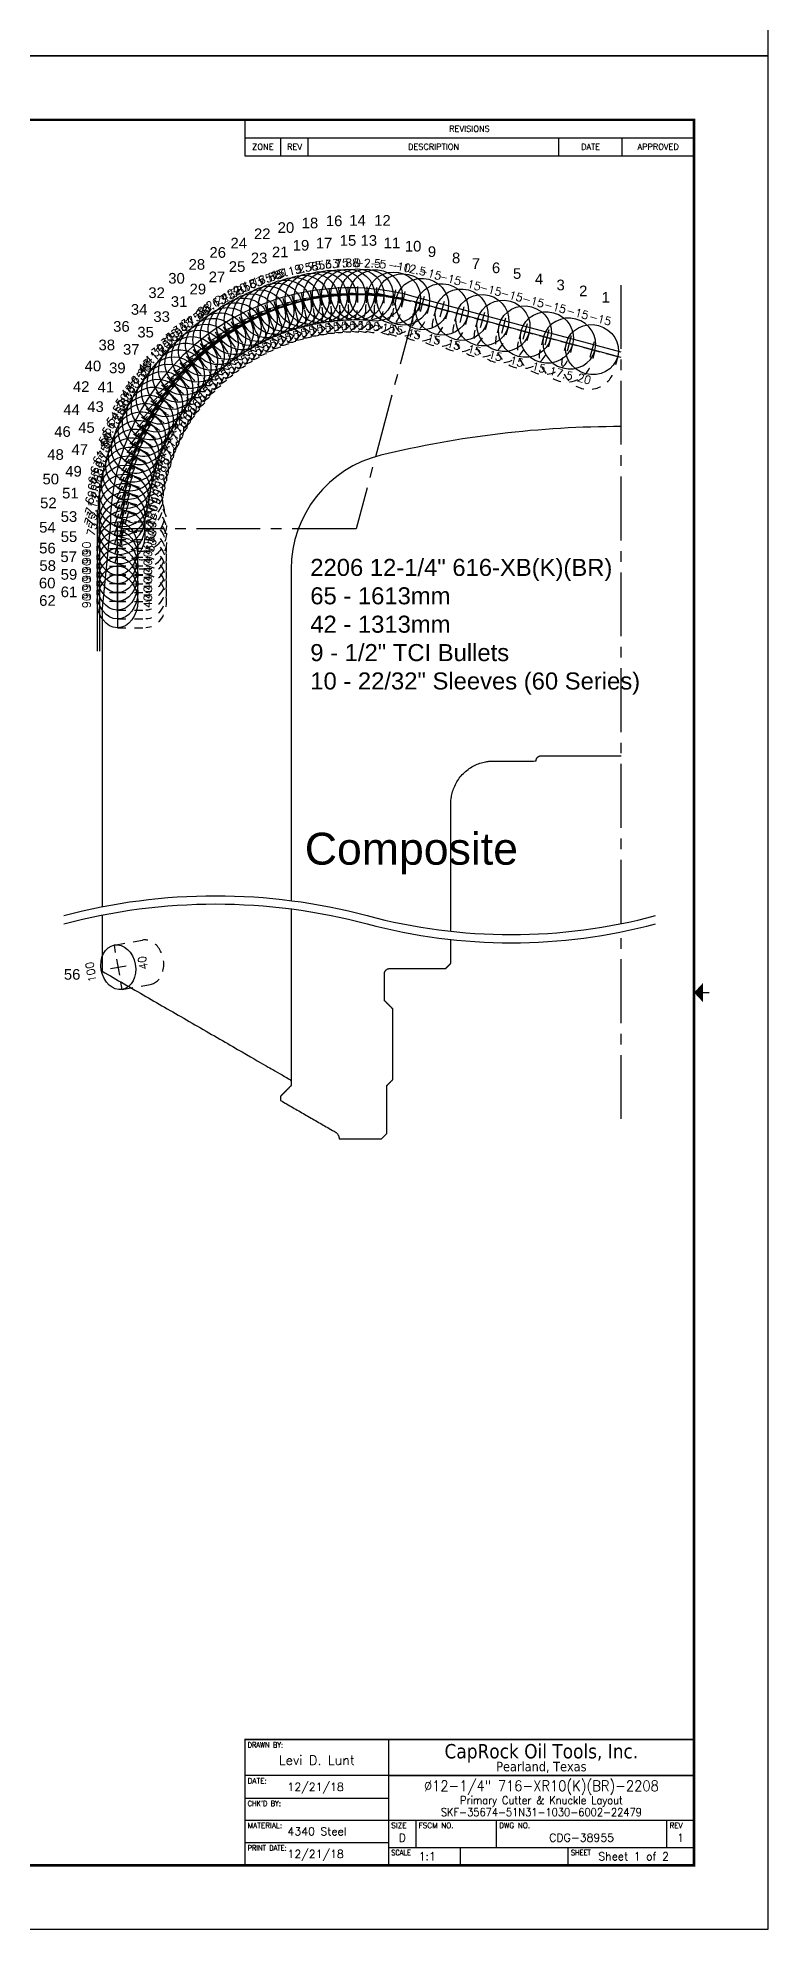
# Model space of a CAD drawing. Header units: inches. Extents: x -35.5 to 32.5, y -59 to 0.4.
# Drawn here: x 23.95 to 32.53, y -58.97 to -36.75 of the extents above; entities that cross this region are included whole.
import ezdxf
from ezdxf.enums import TextEntityAlignment as Align

# ---------------------------------------------------------------- set-up
doc = ezdxf.new("R2010")
doc.units = ezdxf.units.IN
doc.header["$MEASUREMENT"] = 0
doc.header["$PDMODE"] = 35
doc.linetypes.add('CENTER2', pattern=[1.125, 0.75, -0.125, 0.125, -0.125])
doc.linetypes.add('HIDDEN2', pattern=[0.1875, 0.125, -0.0625])
doc.layers.get('Defpoints').update_dxf_attribs({"color": 10})
for name, color, linetype, true_color in [('Blade_1', 30, 'Continuous', 0xff7f00), ('Blade_2', 7, 'Continuous', 0xcccc00), ('Blade_3', 7, 'Continuous', 0x00cc00), ('Blade_4', 7, 'Continuous', 0x00cccc), ('Blade_5', 7, 'Continuous', 0x0066cc), ('Blade_6', 190, 'Continuous', 0x7f00ff), ('Blade_7', 7, 'Continuous', 0xcc00cc)]:
    doc.layers.add(name, color=color, linetype=linetype, true_color=true_color)
for name, color, linetype in [('CLine', 5, 'CENTER2'), ('TEXT', 3, 'Continuous'), ('Title Block', 7, 'Continuous')]:
    doc.layers.add(name, color=color, linetype=linetype)
doc.styles.add('Block', font='tahoma.ttf')
doc.styles.add('RomanD', font='romand.shx', dxfattribs={"width": 0.9})
doc.styles.add('RomanS', font='romans')
doc.styles.get("Standard").update_dxf_attribs({"font": 'arial.ttf'})

# ---------------------------------------------------------------- blocks, each defined once
blk = doc.blocks.new('COT_Dblock')
at = {"layer": 'Defpoints'}
blk.add_point((33.812, 21.812), dxfattribs=at)
at = {"layer": 'Title Block'}
for p, q in [((27.857, 21.25), (27.857, 20.828)), ((27.857, 21.039), (33.13, 21.039)), ((28.278, 20.828), (28.278, 21.039)), ((28.599, 20.828), (28.599, 21.039)), ((31.544, 20.828), (31.544, 21.039)), ((32.286, 20.828), (32.286, 21.039)), ((27.857, 20.828), (33.13, 20.828)), ((29.544, 1.805), (27.857, 1.805)), ((27.857, 1.539), (29.544, 1.539)), ((27.857, 1.282), (33.13, 1.282)), ((29.865, 0.961), (29.865, 1.282)), ((30.81, 0.961), (30.81, 1.282)), ((32.809, 0.961), (32.809, 1.282)), ((27.857, 1.016), (29.544, 1.016)), ((29.544, 0.961), (33.13, 0.961)), ((30.388, 0.75), (30.388, 0.961)), ((31.653, 0.75), (31.653, 0.961))]:
    blk.add_line(p, q, dxfattribs=at)
at = {"layer": 'Title Block', "color": 8}
blk.add_lwpolyline([(0, 0), (34, 0), (34, 22), (0, 22)], close=True, dxfattribs=at)
at = {"layer": 'Title Block', "const_width": 0.03}
blk.add_lwpolyline([(33.13, 21.25), (0.87, 21.25), (0.87, 0.75), (33.13, 0.75)], close=True, dxfattribs=at)
at = {"layer": 'Title Block'}
for points, const_width in [([(33.31, 11), (33.235, 11)], 0.015), ([(27.857, 0.75), (27.857, 2.227), (33.13, 2.227)], 0.0169), ([(29.544, 0.75), (29.544, 2.227)], 0.0169), ([(29.544, 1.805), (33.13, 1.805)], 0.0169)]:
    blk.add_lwpolyline(points, dxfattribs=dict(at, const_width=const_width))
blk.add_solid([(33.235, 10.887), (33.235, 11.113), (33.13, 11)], dxfattribs=at)
for s, height, style, p in [('REVISIONS', 0.0703, 'RomanS', (30.493, 21.145)), ('ZONE', 0.0703, 'RomanS', (28.067, 20.934)), ('REV', 0.0703, 'RomanS', (28.439, 20.934)), ('DESCRIPTION', 0.07031, 'RomanS', (30.071, 20.934)), ('DATE', 0.0703, 'RomanS', (31.915, 20.934)), ('APPROVED', 0.0703, 'RomanS', (32.708, 20.934)), ('CapRock Oil Tools, Inc.', 0.16875, 'Block', (31.337, 2.09)), ('Pearland, Texas', 0.1125, 'Block', (31.337, 1.91))]:
    blk.add_text(s, height=height, dxfattribs=dict(at, style=style)).set_placement(p, align=Align.MIDDLE_CENTER)
at = {"layer": 'Title Block', "style": 'RomanS'}
for s, width, p in [('DRAWN BY:', 0.86, (27.888, 2.195)), ("CHK'D BY:", 0.91, (27.888, 1.508)), ('PRINT DATE:', 0.78, (27.888, 0.985)), ('SCALE', 0.9, (29.575, 0.93)), ('SHEET', 0.9, (31.685, 0.93))]:
    blk.add_text(s, height=0.0625, dxfattribs=dict(at, width=width)).set_placement(p, align=Align.TOP_LEFT)
for s, p in [('DATE:', (27.888, 1.773)), ('MATERIAL:', (27.888, 1.25)), ('SIZE', (29.575, 1.25)), ('FSCM NO.', (29.896, 1.25)), ('DWG NO.', (30.841, 1.25)), ('REV', (32.841, 1.25))]:
    blk.add_text(s, height=0.0625, dxfattribs=at).set_placement(p, align=Align.TOP_LEFT)
at = {"layer": 'Title Block', "color": 3, "style": 'RomanS'}
blk.add_text('D', height=0.094, dxfattribs=at).set_placement((29.704, 1.121), align=Align.TOP_CENTER)
at = {"layer": 'Title Block', "color": 1, "style": 'RomanS', "flags": 8}
for tag, p in [('FNAME', (0.62, 3.75)), ('REVDATE', (0.62, 2.25)), ('USER', (0.62, 0.75))]:
    blk.add_attdef(tag, text='', height=0.047, rotation=90, dxfattribs=at).set_placement(p, align=Align.BOTTOM_LEFT)
at = {"layer": 'Title Block', "color": 3, "style": 'RomanS', "flags": 8}
blk.add_attdef('DRAWN', text='', height=0.11, dxfattribs=at).set_placement((28.7, 1.984), align=Align.MIDDLE_CENTER)
for tag, p in [('DDATE', (28.356, 1.672)), ('CHECK', (28.356, 1.406)), ('MATRL', (28.356, 1.149)), ('PDATE', (28.356, 0.883)), ('SCALE', (29.896, 0.855)), ('SHEET', (32.005, 0.855))]:
    blk.add_attdef(tag, text='', height=0.094, dxfattribs=at).set_placement(p, align=Align.MIDDLE_LEFT)
at = {"layer": 'Title Block', "color": 3, "style": 'RomanD', "width": 0.9, "flags": 8}
for tag, height, p in [('TITL1', 0.125, (31.337, 1.684)), ('TITL2', 0.094, (31.337, 1.514)), ('TITL3', 0.094, (31.337, 1.374))]:
    blk.add_attdef(tag, text='', height=height, dxfattribs=at).set_placement(p, align=Align.MIDDLE_CENTER)
at = {"layer": 'Title Block', "color": 3, "style": 'RomanS', "flags": 8}
for tag, p in [('FSCM#', (30.337, 1.121)), ('DWG#', (31.81, 1.121)), ('REV#', (32.97, 1.121))]:
    blk.add_attdef(tag, text='', height=0.094, dxfattribs=at).set_placement(p, align=Align.TOP_CENTER)
blk = doc.blocks.new('CMark')
at = {"layer": 'CLine'}
for p, q in [((-0.094, 0), (0.094, 0)), ((0, 0.094), (0, -0.094))]:
    blk.add_line(p, q, dxfattribs=at)
blk = doc.blocks.new('1313@40')
for p, q in [((-0.265, 0), (-0.177, 0)), ((0.177, 0), (0.264, 0))]:
    blk.add_line(p, q)
at = {"color": 8, "linetype": 'HIDDEN2'}
for p, q in [((-0.265, 0), (-0.265, -0.334)), ((0.264, 0), (0.264, -0.334))]:
    blk.add_line(p, q, dxfattribs=at)
blk.add_ellipse((0, 0), major_axis=(0.265, 0), ratio=0.765974)
blk.add_ellipse((0, -0.334), major_axis=(-0.265, 0), ratio=0.765974, start_param=0, end_param=3.141593, dxfattribs=at)
blk.add_blockref('CMark', (0, 0))
at = {"style": 'RomanS'}
blk.add_text('40', height=0.094, dxfattribs=at).set_placement((0, -0.292), align=Align.MIDDLE_CENTER)
blk.add_attdef('ANG', text='', height=0.094, dxfattribs=at).set_placement((0, 0.251), align=Align.BOTTOM_CENTER)
blk = doc.blocks.new('1613@20')
for p, q in [((-0.17, 0), (-0.312, 0)), ((0.171, 0), (0.312, 0))]:
    blk.add_line(p, q)
at = {"color": 8, "linetype": 'HIDDEN2', "ltscale": 0.5}
blk.add_line((-0.312, 0), (-0.312, -0.178), dxfattribs=at)
at = {"color": 8, "linetype": 'HIDDEN2', "ltscale": 0.5, "flags": 128}
blk.add_lwpolyline([(0.312, 0), (0.312, -0.178)], dxfattribs=at)
blk.add_ellipse((0, 0), major_axis=(-0.312, 0), ratio=0.939693, start_param=-3.141592653589793, end_param=3.141592653589793)
at = {"color": 8, "linetype": 'HIDDEN2', "ltscale": 0.5}
blk.add_ellipse((0, -0.178), major_axis=(-0.312, 0), ratio=0.939693, start_param=0, end_param=3.141593, dxfattribs=at)
blk.add_blockref('CMark', (0, 0))
at = {"style": 'RomanS'}
blk.add_text('20', height=0.094, dxfattribs=at).set_placement((0, -0.356), align=Align.MIDDLE_CENTER)
blk.add_attdef('ANG', text='', height=0.094, dxfattribs=at).set_placement((0, 0.298), align=Align.BOTTOM_CENTER)
blk = doc.blocks.new('1613@15')
for p, q in [((-0.17, 0), (-0.312, 0)), ((0.171, 0), (0.312, 0))]:
    blk.add_line(p, q)
at = {"color": 8, "linetype": 'HIDDEN2', "ltscale": 0.5}
blk.add_line((-0.312, 0), (-0.312, -0.135), dxfattribs=at)
at = {"color": 8, "linetype": 'HIDDEN2', "ltscale": 0.5, "flags": 128}
blk.add_lwpolyline([(0.312, 0), (0.312, -0.135)], dxfattribs=at)
blk.add_ellipse((0, 0), major_axis=(-0.312, 0), ratio=0.965926, start_param=-3.141592653589793, end_param=3.141592653589793)
at = {"color": 8, "linetype": 'HIDDEN2', "ltscale": 0.5}
blk.add_ellipse((0, -0.135), major_axis=(-0.312, 0), ratio=0.965926, start_param=0, end_param=3.141593, dxfattribs=at)
blk.add_blockref('CMark', (0, 0))
at = {"style": 'RomanS'}
blk.add_text('15', height=0.094, dxfattribs=at).set_placement((0, -0.364), align=Align.MIDDLE_CENTER)
blk.add_attdef('ANG', text='', height=0.094, dxfattribs=at).set_placement((0, 0.298), align=Align.BOTTOM_CENTER)
blk = doc.blocks.new('1613@16')
for p, q in [((-0.17, 0), (-0.312, 0)), ((0.171, 0), (0.312, 0))]:
    blk.add_line(p, q)
at = {"color": 8, "linetype": 'HIDDEN2', "ltscale": 0.5}
blk.add_line((-0.312, 0), (-0.312, -0.143), dxfattribs=at)
at = {"color": 8, "linetype": 'HIDDEN2', "ltscale": 0.5, "flags": 128}
blk.add_lwpolyline([(0.312, 0), (0.312, -0.143)], dxfattribs=at)
at = {"extrusion": (0, 0, -1)}
blk.add_ellipse((0, 0), major_axis=(-0.312, 0), ratio=0.961248, start_param=-3.141592653589793, end_param=3.141592653589793, dxfattribs=at)
at = {"color": 8, "linetype": 'HIDDEN2', "ltscale": 0.5}
blk.add_ellipse((0, -0.143), major_axis=(0.312, 0), ratio=0.953717, start_param=3.141593, end_param=6.283185, dxfattribs=at)
blk.add_blockref('CMark', (0, 0))
at = {"style": 'RomanS'}
blk.add_text('16', height=0.094, dxfattribs=at).set_placement((0, -0.364), align=Align.MIDDLE_CENTER)
blk.add_attdef('ANG', text='', height=0.094, dxfattribs=at).set_placement((0, 0.298), align=Align.BOTTOM_CENTER)
blk = doc.blocks.new('1613@17')
for p, q in [((-0.17, 0), (-0.313, 0)), ((0.171, 0), (0.312, 0))]:
    blk.add_line(p, q)
at = {"color": 8, "linetype": 'HIDDEN2', "ltscale": 0.5}
blk.add_line((-0.313, 0), (-0.313, -0.152), dxfattribs=at)
at = {"color": 8, "linetype": 'HIDDEN2', "ltscale": 0.5, "flags": 128}
blk.add_lwpolyline([(0.312, 0), (0.312, -0.152)], dxfattribs=at)
blk.add_ellipse((0, 0), major_axis=(-0.312, 0), ratio=0.95632, start_param=3.141593, end_param=9.424778)
at = {"color": 8, "linetype": 'HIDDEN2', "ltscale": 0.5}
blk.add_ellipse((0, -0.152), major_axis=(-0.312, 0), ratio=0.95632, start_param=0, end_param=3.141593, dxfattribs=at)
blk.add_blockref('CMark', (0, 0))
at = {"style": 'RomanS'}
blk.add_text('17', height=0.094, dxfattribs=at).set_placement((0.001, -0.373), align=Align.MIDDLE_CENTER)
blk.add_attdef('ANG', text='', height=0.094, dxfattribs=at).set_placement((0, 0.298), align=Align.BOTTOM_CENTER)
blk = doc.blocks.new('1613@40')
for p, q in [((-0.17, 0), (-0.312, 0)), ((0.171, 0), (0.312, 0))]:
    blk.add_line(p, q)
at = {"color": 8, "linetype": 'HIDDEN2', "ltscale": 0.5}
blk.add_line((-0.312, 0), (-0.312, -0.334), dxfattribs=at)
at = {"color": 8, "linetype": 'HIDDEN2', "ltscale": 0.5, "flags": 128}
blk.add_lwpolyline([(0.312, 0), (0.312, -0.334)], dxfattribs=at)
at = {"extrusion": (0, 0, -1)}
blk.add_ellipse((0, 0), major_axis=(-0.312, 0), ratio=0.76608, start_param=3.141593, end_param=9.424778, dxfattribs=at)
at = {"color": 8, "linetype": 'HIDDEN2', "ltscale": 0.5, "extrusion": (0, 0, -1)}
blk.add_ellipse((0, -0.334), major_axis=(-0.312, 0), ratio=0.76608, start_param=3.141593, end_param=6.283185, dxfattribs=at)
blk.add_blockref('CMark', (0, 0))
at = {"style": 'RomanS'}
blk.add_text('40', height=0.094, dxfattribs=at).set_placement((0, -0.356), align=Align.MIDDLE_CENTER)
blk.add_attdef('ANG', text='', height=0.094, dxfattribs=at).set_placement((0, 0.287), align=Align.BOTTOM_CENTER)
blk = doc.blocks.new('1613@19')
for p, q in [((-0.17, 0), (-0.313, 0)), ((0.171, 0), (0.312, 0))]:
    blk.add_line(p, q)
at = {"color": 8, "linetype": 'HIDDEN2', "ltscale": 0.5}
blk.add_line((-0.313, 0), (-0.313, -0.169), dxfattribs=at)
at = {"color": 8, "linetype": 'HIDDEN2', "ltscale": 0.5, "flags": 128}
blk.add_lwpolyline([(0.312, 0), (0.312, -0.169)], dxfattribs=at)
at = {"extrusion": (0, 0, -1)}
blk.add_ellipse((0, 0), major_axis=(-0.312, 0), ratio=0.945519, start_param=3.141593, end_param=9.424778, dxfattribs=at)
at = {"color": 8, "linetype": 'HIDDEN2', "ltscale": 0.5}
blk.add_ellipse((0, -0.169), major_axis=(0.312, 0), ratio=0.945519, start_param=3.141593, end_param=6.283185, dxfattribs=at)
blk.add_blockref('CMark', (0, 0))
at = {"style": 'RomanS'}
blk.add_text('19', height=0.094, dxfattribs=at).set_placement((0, -0.379), align=Align.MIDDLE_CENTER)
blk.add_attdef('ANG', text='', height=0.094, dxfattribs=at).set_placement((0, 0.298), align=Align.BOTTOM_CENTER)
blk = doc.blocks.new('1613@30')
for p, q in [((-0.17, 0), (-0.312, 0)), ((0.171, 0), (0.312, 0))]:
    blk.add_line(p, q)
at = {"color": 8, "linetype": 'HIDDEN2', "ltscale": 0.5}
blk.add_line((-0.312, 0), (-0.312, -0.26), dxfattribs=at)
at = {"color": 8, "linetype": 'HIDDEN2', "ltscale": 0.5, "flags": 128}
blk.add_lwpolyline([(0.312, 0), (0.312, -0.26)], dxfattribs=at)
at = {"extrusion": (0, 0, -1)}
blk.add_ellipse((0, 0), major_axis=(-0.312, 0), ratio=0.866025, start_param=-3.141592653589793, end_param=3.141592653589793, dxfattribs=at)
at = {"color": 8, "linetype": 'HIDDEN2', "ltscale": 0.5, "extrusion": (0, 0, -1)}
blk.add_ellipse((0, -0.26), major_axis=(-0.312, 0), ratio=0.866025, start_param=3.068877, end_param=6.355901, dxfattribs=at)
blk.add_blockref('CMark', (0, 0))
at = {"style": 'RomanS'}
blk.add_text('30', height=0.094, dxfattribs=at).set_placement((0, -0.356), align=Align.MIDDLE_CENTER)
blk.add_attdef('ANG', text='', height=0.094, dxfattribs=at).set_placement((0, 0.287), align=Align.BOTTOM_CENTER)
blk = doc.blocks.new('1613@17.5')
for p, q in [((-0.17, 0), (-0.312, 0)), ((0.171, 0), (0.312, 0))]:
    blk.add_line(p, q)
at = {"color": 8, "linetype": 'HIDDEN2', "ltscale": 0.5}
blk.add_line((-0.312, 0), (-0.312, -0.159), dxfattribs=at)
at = {"color": 8, "linetype": 'HIDDEN2', "ltscale": 0.5, "flags": 128}
blk.add_lwpolyline([(0.312, 0), (0.312, -0.159)], dxfattribs=at)
at = {"extrusion": (0, 0, -1)}
blk.add_ellipse((0, 0), major_axis=(-0.312, 0), ratio=0.953717, start_param=-3.141592653589793, end_param=3.141592653589793, dxfattribs=at)
at = {"color": 8, "linetype": 'HIDDEN2', "ltscale": 0.5}
blk.add_ellipse((0, -0.159), major_axis=(0.312, 0), ratio=0.953717, start_param=3.141593, end_param=6.283185, dxfattribs=at)
blk.add_blockref('CMark', (0, 0))
at = {"style": 'RomanS'}
blk.add_text('17.5', height=0.094, dxfattribs=at).set_placement((0, -0.364), align=Align.MIDDLE_CENTER)
blk.add_attdef('ANG', text='', height=0.094, dxfattribs=at).set_placement((0, 0.298), align=Align.BOTTOM_CENTER)
blk = doc.blocks.new('1613@18')
for p, q in [((-0.17, 0), (-0.312, 0)), ((0.171, 0), (0.312, 0))]:
    blk.add_line(p, q)
at = {"color": 8, "linetype": 'HIDDEN2', "ltscale": 0.5}
blk.add_line((-0.312, 0), (-0.312, -0.159), dxfattribs=at)
at = {"color": 8, "linetype": 'HIDDEN2', "ltscale": 0.5, "flags": 128}
blk.add_lwpolyline([(0.312, 0), (0.312, -0.159)], dxfattribs=at)
at = {"extrusion": (0, 0, -1)}
blk.add_ellipse((0, 0), major_axis=(-0.312, 0), ratio=0.95104, start_param=-3.141592653589793, end_param=3.141592653589793, dxfattribs=at)
at = {"color": 8, "linetype": 'HIDDEN2', "ltscale": 0.5}
blk.add_ellipse((0, -0.161), major_axis=(0.312, 0), ratio=0.953717, start_param=3.141593, end_param=6.283185, dxfattribs=at)
blk.add_blockref('CMark', (0, 0))
at = {"style": 'RomanS'}
blk.add_text('18', height=0.094, dxfattribs=at).set_placement((0, -0.364), align=Align.MIDDLE_CENTER)
blk.add_attdef('ANG', text='', height=0.094, dxfattribs=at).set_placement((0, 0.298), align=Align.BOTTOM_CENTER)
blk = doc.blocks.new('1613@25')
for p, q in [((-0.17, 0), (-0.312, 0)), ((0.171, 0), (0.312, 0))]:
    blk.add_line(p, q)
at = {"color": 8, "linetype": 'HIDDEN2', "ltscale": 0.5}
blk.add_line((-0.312, 0), (-0.312, -0.22), dxfattribs=at)
at = {"color": 8, "linetype": 'HIDDEN2', "ltscale": 0.5, "flags": 128}
blk.add_lwpolyline([(0.312, 0), (0.312, -0.22)], dxfattribs=at)
blk.add_ellipse((0, 0), major_axis=(-0.312, 0), ratio=0.906308, start_param=-3.141592653589793, end_param=3.141592653589793)
at = {"color": 8, "linetype": 'HIDDEN2', "ltscale": 0.5}
blk.add_ellipse((0, -0.22), major_axis=(-0.312, 0), ratio=0.906308, start_param=0, end_param=3.141593, dxfattribs=at)
blk.add_blockref('CMark', (0, 0))
at = {"style": 'RomanS'}
blk.add_text('25', height=0.094, dxfattribs=at).set_placement((0, -0.356), align=Align.MIDDLE_CENTER)
blk.add_attdef('ANG', text='', height=0.094, dxfattribs=at).set_placement((0, 0.287), align=Align.BOTTOM_CENTER)

msp = doc.modelspace()

# ---------------------------------------------------------------- linework, layer by layer
for p, q in [((30.80348, -40.44541), (28.34548, -39.78679)), ((24.80348, -42.50466), (24.70973, -43.45475)), ((24.70973, -43.45475), (24.70973, -46.9589)), ((26.92848, -46.98469), (26.92848, -49.01584))]:
    msp.add_line(p, q)
at = {"color": 1}
for p, q in [((24.67848, -42.12607), (24.67848, -43.95929)), ((24.64848, -42.29942), (24.64848, -43.95929))]:
    msp.add_line(p, q, dxfattribs=at)
for points in [[(24.25852, -47.06333, -0.1312544), (27.81968, -47.06333, 0.1312544), (31.20663, -47.06333)], [(24.25852, -47.16084, -0.1312544), (27.81968, -47.16084, 0.1312544), (31.20663, -47.16084)]]:
    msp.add_lwpolyline(points, format="xyb")
msp.add_arc((27.61723, -42.50466), 2.81375, 75, 180)
at = {"color": 7, "linetype": 'Continuous'}
for points in [[(24.70973, -47.0564), (24.70973, -47.3866), (24.70973, -47.7168)], [(28.80348, -47.6228), (28.80348, -47.48371), (28.80348, -47.34462)], [(28.74098, -47.6853), (28.77223, -47.65405), (28.80348, -47.6228)], [(28.12113, -48.1592), (28.07168, -48.10975), (28.02223, -48.0603)], [(28.12113, -48.99015), (28.12113, -48.57467), (28.12113, -48.1592)], [(28.05098, -49.0603), (28.08605, -49.02522), (28.12113, -48.99015)], [(28.05098, -49.6228), (28.05098, -49.34155), (28.05098, -49.0603)], [(26.80348, -49.1853), (26.80348, -49.20977), (26.80348, -49.23424)], [(27.49098, -49.6853), (27.73973, -49.6853), (27.98848, -49.6853)], [(27.98848, -49.6853), (28.01973, -49.65405), (28.05098, -49.6228)]]:
    msp.add_open_spline(points, degree=2, dxfattribs=at)
for points, weights, knots in [([(24.70973, -47.7168), (25.6316, -48.24904), (26.55348, -48.78129), (26.73316, -48.88503), (26.91285, -48.98877), (26.92848, -48.9978), (26.92848, -49.01584), (26.92848, -49.03159), (26.92848, -49.04735), (26.92848, -49.0603), (26.91932, -49.06945), (26.8614, -49.12737), (26.80348, -49.1853)], [1, 1, 1, 1, 1, 0.866025403784, 1, 1, 1, 0.923879532511, 1, 1, 1], [4.8139707, 4.8139707, 4.8139707, 5.8139707, 5.8139707, 6.8139707, 6.8139707, 7.86116825, 7.86116825, 8.86116825, 8.86116825, 9.64656642, 9.64656642, 10.64656642, 10.64656642, 10.64656642]), ([(28.02223, -48.0603), (28.02223, -47.90405), (28.02223, -47.7478), (28.02223, -47.6853), (28.08473, -47.6853), (28.41285, -47.6853), (28.74098, -47.6853)], [1, 1, 1, 0.707106781187, 1, 1, 1], [19.69376397, 19.69376397, 19.69376397, 20.69376397, 20.69376397, 22.26456029, 22.26456029, 23.26456029, 23.26456029, 23.26456029]), ([(26.80348, -49.23424), (27.12379, -49.41917), (27.4441, -49.60411), (27.49098, -49.63117), (27.49098, -49.6853)], [1, 1, 1, 0.866025403784, 1], [11.64656642, 11.64656642, 11.64656642, 12.64656642, 12.64656642, 13.69376397, 13.69376397, 13.69376397])]:
    msp.add_rational_spline(points, weights, degree=2, knots=knots, dxfattribs=at)
at = {"layer": 'CLine'}
for p, q in [((30.80348, -47.1575), (30.80348, -39.64069)), ((28.4019, -39.86441), (27.69015, -42.5207)), ((27.69015, -42.5207), (24.94015, -42.5207)), ((30.80348, -49.45205), (30.80348, -47.255))]:
    msp.add_line(p, q, dxfattribs=at)
at = {"layer": 'Defpoints'}
for p, q in [((30.80348, -40.50791), (28.4019, -39.86441)), ((24.88785, -43.49999), (24.88785, -42.64266)), ((24.94015, -42.70396), (24.94015, -42.5207))]:
    msp.add_line(p, q, dxfattribs=at)
msp.add_arc((27.69015, -42.5207), 2.75, 75, 180, dxfattribs=at)

# ---------------------------------------------------------------- block references
at = {"rotation": 99.99999999999999}
msp.add_blockref('1313@40', (24.89798, -47.66957), dxfattribs=at).add_auto_attribs({'ANG': '100'})
at = {"layer": 'Blade_1'}
for name, p, rotation, values in [('1613@15', (26.75107, -39.93601), 16.88, {'ANG': '16.88'}), ('1613@15', (27.48892, -39.77807), 3.75, {'ANG': '3.75'}), ('1613@15', (28.24192, -39.82663), 347.5, {'ANG': '-12.5'}), ('1613@15', (28.93081, -40.00613), 345, {'ANG': '-15'}), ('1613@15', (26.08392, -40.28854), 29.99999999999999, {'ANG': '30'}), ('1613@15', (29.67322, -40.20506), 345, {'ANG': '-15'}), ('1613@20', (30.46084, -40.4161), 345, {'ANG': '-15'}), ('1613@16', (25.5377, -40.80913), 43.13, {'ANG': '43.13'}), ('1613@17', (25.15353, -41.45858), 56.25, {'ANG': '56.25'}), ('1613@20', (24.96035, -42.188), 69.38, {'ANG': '69.38'}), ('1613@40', (24.88785, -42.95797), 90, {'ANG': '90'})]:
    msp.add_blockref(name, p, dxfattribs=dict(at, rotation=rotation)).add_auto_attribs(values)
at = {"layer": 'Blade_2'}
for name, p, rotation, values in [('1613@15', (26.8534, -39.90109), 15, {'ANG': '15'}), ('1613@15', (27.5969, -39.77228), 1.88, {'ANG': '1.88'}), ('1613@15', (26.17291, -40.22712), 28.13, {'ANG': '28.13'}), ('1613@16', (25.60665, -40.72584), 41.25000000000001, {'ANG': '41.25'}), ('1613@17', (25.19725, -41.35969), 54.38, {'ANG': '54.38'}), ('1613@19', (24.97553, -42.08094), 67.5, {'ANG': '67.5'}), ('1613@40', (24.88785, -42.85472), 90, {'ANG': '90'})]:
    msp.add_blockref(name, p, dxfattribs=dict(at, rotation=rotation)).add_auto_attribs(values)
at = {"layer": 'Blade_3'}
for name, p, rotation, values in [('1613@15', (26.95703, -39.87022), 13.13, {'ANG': '13.13'}), ('1613@15', (28.46592, -39.88156), 345, {'ANG': '-15'}), ('1613@15', (26.26425, -40.16925), 26.25, {'ANG': '26.25'}), ('1613@15', (29.17326, -40.07109), 345, {'ANG': '-15'}), ('1613@15', (29.93074, -40.27406), 345, {'ANG': '-15'}), ('1613@15', (25.67882, -40.64532), 39.38, {'ANG': '39.38'}), ('1613@17', (25.24482, -41.26258), 52.5, {'ANG': '52.5'}), ('1613@19', (24.99492, -41.97457), 65.63000000000001, {'ANG': '65.63'}), ('1613@40', (24.88785, -42.75147), 90, {'ANG': '90'})]:
    msp.add_blockref(name, p, dxfattribs=dict(at, rotation=rotation)).add_auto_attribs(values)
msp.add_blockref('1613@15', (27.70501, -39.77074), dxfattribs=at).add_auto_attribs({'ANG': '0'})
at = {"layer": 'Blade_4'}
for name, p, rotation, values in [('1613@15', (27.0618, -39.84345), 11.25, {'ANG': '11.25'}), ('1613@15', (27.81311, -39.77345), 357.5000000000001, {'ANG': '-2.5'}), ('1613@15', (26.35779, -40.11501), 24.38000000000001, {'ANG': '24.38'}), ('1613@15', (25.7541, -40.5677), 37.50000000000001, {'ANG': '37.5'}), ('1613@17', (25.29617, -41.16742), 50.63, {'ANG': '50.63'}), ('1613@19', (25.01847, -41.86903), 63.75, {'ANG': '63.75'}), ('1613@30', (24.94015, -42.61977), 75.00000000000001, {'ANG': '75'}), ('1613@40', (24.88785, -43.37095), 90, {'ANG': '90'})]:
    msp.add_blockref(name, p, dxfattribs=dict(at, rotation=rotation)).add_auto_attribs(values)
at = {"layer": 'Blade_5'}
for name, p, rotation, values in [('1613@15', (27.16753, -39.82082), 9.38, {'ANG': '9.38'}), ('1613@15', (27.92101, -39.78041), 355, {'ANG': '-5'}), ('1613@15', (26.45339, -40.0645), 22.5, {'ANG': '22.5'}), ('1613@15', (28.69831, -39.94383), 345, {'ANG': '-15'}), ('1613@15', (29.42073, -40.1374), 345, {'ANG': '-15'}), ('1613@17.5', (30.19328, -40.3444), 345, {'ANG': '-15'}), ('1613@15', (25.83237, -40.4931), 35.63, {'ANG': '35.63'}), ('1613@16', (25.35122, -41.07436), 48.75000000000001, {'ANG': '48.75'}), ('1613@18', (25.04616, -41.76451), 61.88000000000001, {'ANG': '61.88'}), ('1613@30', (24.94016, -42.51159), 75.00000000000001, {'ANG': '75'}), ('1613@40', (24.88785, -43.26771), 90, {'ANG': '90'})]:
    msp.add_blockref(name, p, dxfattribs=dict(at, rotation=rotation)).add_auto_attribs(values)
at = {"layer": 'Blade_6'}
for name, p, rotation, values in [('1613@15', (27.27407, -39.80236), 7.499999999999999, {'ANG': '7.5'}), ('1613@15', (26.55091, -40.01777), 20.63, {'ANG': '20.63'}), ('1613@15', (25.91352, -40.42163), 33.75, {'ANG': '33.75'}), ('1613@16', (25.40988, -40.98353), 46.88000000000001, {'ANG': '46.88'}), ('1613@18', (25.07793, -41.66115), 59.99999999999999, {'ANG': '60'}), ('1613@30', (24.94264, -42.40349), 73.13, {'ANG': '73.13'}), ('1613@40', (24.88785, -43.16446), 90, {'ANG': '90'})]:
    msp.add_blockref(name, p, dxfattribs=dict(at, rotation=rotation)).add_auto_attribs(values)
at = {"layer": 'Blade_7'}
for name, p, rotation, values in [('1613@15', (26.65019, -39.97492), 18.75, {'ANG': '18.75'}), ('1613@15', (27.38126, -39.7881), 5.630000000000001, {'ANG': '5.63'}), ('1613@15', (28.13559, -39.80702), 350.0000000000001, {'ANG': '-10'}), ('1613@15', (25.99741, -40.35341), 31.88, {'ANG': '31.88'}), ('1613@16', (25.47208, -40.89507), 45, {'ANG': '45'}), ('1613@18', (25.11374, -41.55912), 58.13, {'ANG': '58.13'}), ('1613@25', (24.94938, -42.29557), 71.25, {'ANG': '71.25'}), ('1613@40', (24.88785, -43.06121), 90, {'ANG': '90'})]:
    msp.add_blockref(name, p, dxfattribs=dict(at, rotation=rotation)).add_auto_attribs(values)
at = {"layer": 'Title Block'}
msp.add_blockref('COT_Dblock', (-1.47119, -36.96734), dxfattribs=at)
ref = msp.add_blockref('COT_Dblock', (-1.47119, -58.96734), dxfattribs=at)
ref.add_attrib('TITL1', 'Ø12-1/4" 716-XR10(K)(BR)-2208', dxfattribs={"color": 3, "height": 0.125, "style": 'RomanD', "width": 0.9, "flags": 8}).set_placement((29.86584, -57.28382), align=Align.MIDDLE_CENTER)
ref.add_attrib('TITL2', 'Primary Cutter & Knuckle Layout', dxfattribs={"color": 3, "height": 0.094, "style": 'RomanD', "width": 0.9, "flags": 8}).set_placement((29.86584, -57.45302), align=Align.MIDDLE_CENTER)
ref.add_attrib('TITL3', 'SKF-35674-51N31-1030-6002-22479', dxfattribs={"color": 3, "height": 0.094, "style": 'RomanD', "width": 0.9, "flags": 8}).set_placement((29.86584, -57.59342), align=Align.MIDDLE_CENTER)
ref.add_attrib('DWG#', 'CDG-38955', dxfattribs={"color": 3, "height": 0.094, "style": 'RomanS', "flags": 8}).set_placement((30.33834, -57.84609), align=Align.TOP_CENTER)
ref.add_attrib('REV#', '1', dxfattribs={"color": 3, "height": 0.094, "style": 'RomanS', "flags": 8}).set_placement((31.4985, -57.84609), align=Align.TOP_CENTER)
ref.add_attrib('SHEET', 'Sheet 1 of 2', dxfattribs={"color": 3, "height": 0.094, "style": 'RomanS', "flags": 8}).set_placement((30.53412, -58.11188), align=Align.MIDDLE_LEFT)
ref.add_attrib('SCALE', '1:1', dxfattribs={"color": 3, "height": 0.094, "style": 'RomanS', "flags": 8}).set_placement((28.42475, -58.11188), align=Align.MIDDLE_LEFT)
ref.add_attrib('DRAWN', 'Levi D. Lunt', dxfattribs={"color": 3, "height": 0.11, "style": 'RomanS', "flags": 8}).set_placement((27.22912, -56.98297), align=Align.MIDDLE_CENTER)
ref.add_attrib('DDATE', '12/21/18', dxfattribs={"color": 3, "height": 0.094, "style": 'RomanS', "flags": 8}).set_placement((26.88471, -57.29555), align=Align.MIDDLE_LEFT)
ref.add_attrib('MATRL', '4340 Steel', dxfattribs={"color": 3, "height": 0.094, "style": 'RomanS', "flags": 8}).set_placement((26.88471, -57.81867), align=Align.MIDDLE_LEFT)
ref.add_attrib('PDATE', '12/21/18', dxfattribs={"color": 3, "height": 0.094, "style": 'RomanS', "flags": 8}).set_placement((26.88471, -58.08445), align=Align.MIDDLE_LEFT)

# ---------------------------------------------------------------- texts
msp.add_text('56', height=0.125).set_placement((24.25902, -47.81617))
at = {"layer": 'Blade_1'}
for s, p in [('16', (27.33518, -38.96629)), ('23', (26.45445, -39.40221)), ('10', (28.26275, -39.26403)), ('30', (25.48471, -39.64096)), ('7', (29.04902, -39.46873)), ('4', (29.79001, -39.64856)), ('1', (30.57335, -39.86365)), ('37', (24.95299, -40.47595)), ('44', (24.25279, -41.18306)), ('51', (24.23871, -42.16406)), ('58', (23.97168, -43.01513))]:
    msp.add_text(s, height=0.125, dxfattribs=at).set_placement(p)
at = {"layer": 'Blade_2'}
for s, p in [('22', (26.49099, -39.11852)), ('15', (27.49821, -39.19662)), ('29', (25.73487, -39.76736)), ('36', (24.83775, -40.20631)), ('43', (24.53394, -41.14829)), ('50', (24.00822, -41.99834)), ('57', (24.21903, -42.9112))]:
    msp.add_text(s, height=0.125, dxfattribs=at).set_placement(p)
at = {"layer": 'Blade_3'}
for s, p in [('14', (27.61064, -38.96068)), ('21', (26.7018, -39.33199)), ('9', (28.53259, -39.32863)), ('28', (25.72363, -39.47805)), ('6', (29.28543, -39.51809)), ('3', (30.04407, -39.71908)), ('35', (25.12164, -40.27372)), ('42', (24.36529, -40.91235)), ('49', (24.27528, -41.90773)), ('56', (23.96887, -42.81009))]:
    msp.add_text(s, height=0.125, dxfattribs=at).set_placement(p)
at = {"layer": 'Blade_4'}
for s, p in [('20', (26.76926, -39.04549)), ('13', (27.74275, -39.19662)), ('27', (25.95974, -39.62411)), ('34', (25.04575, -40.00688)), ('41', (24.65481, -40.91797)), ('48', (24.06447, -41.71111)), ('55', (24.22185, -42.67526)), ('62', (23.96887, -43.42522))]:
    msp.add_text(s, height=0.125, dxfattribs=at).set_placement(p)
at = {"layer": 'Blade_5'}
for s, p in [('12', (27.90297, -38.96068)), ('26', (25.96817, -39.33761)), ('19', (26.94634, -39.25334)), ('8', (28.81613, -39.40174)), ('5', (29.53243, -39.58509)), ('2', (30.30871, -39.7896)), ('33', (25.30997, -40.09114)), ('40', (24.50302, -40.67079)), ('47', (24.34836, -41.65213)), ('54', (23.96887, -42.56572)), ('61', (24.22185, -43.3241))]:
    msp.add_text(s, height=0.125, dxfattribs=at).set_placement(p)
at = {"layer": 'Blade_6'}
for s, p in [('18', (27.05129, -38.99157)), ('25', (26.19585, -39.50333)), ('32', (25.25094, -39.81026)), ('39', (24.78973, -40.69326)), ('46', (24.14598, -41.44147)), ('53', (24.22185, -42.43932)), ('60', (23.96606, -43.22018))]:
    msp.add_text(s, height=0.125, dxfattribs=at).set_placement(p)
at = {"layer": 'Blade_7'}
for s, p in [('24', (26.21553, -39.22806)), ('17', (27.21712, -39.22752)), ('11', (28.01436, -39.22519)), ('31', (25.51516, -39.91419)), ('38', (24.66605, -40.42361)), ('45', (24.42706, -41.39372)), ('52', (23.98011, -42.27922)), ('59', (24.22185, -43.11906))]:
    msp.add_text(s, height=0.125, dxfattribs=at).set_placement(p)
at = {"layer": 'TEXT', "insert": (27.15263, -42.87411), "char_height": 0.2, "attachment_point": 1}
msp.add_mtext_dynamic_manual_height_columns('2206 12-1/4" 616-XB(K)(BR)\\P65 - 1613mm\\P42 - 1313mm\\P9 - 1/2" TCI Bullets\\P10 - 22/32" Sleeves (60 Series)', width=4.3350007, gutter_width=1, heights=[0], dxfattribs=at)

# ---------------------------------------------------------------- next in the draw order: texts
at = {"layer": 'TEXT', "insert": (27.08775, -46.09025), "char_height": 0.375, "attachment_point": 1, "bg_fill": 3, "box_fill_scale": 1.5, "bg_fill_color": 256, "bg_fill_transparency": 0}
msp.add_mtext_dynamic_manual_height_columns('Composite', width=3.4893174, gutter_width=1, heights=[0], dxfattribs=at)

# ---------------------------------------------------------------- next in the draw order: linework, layer by layer
msp.add_lwpolyline([(30.80348, -41.32041, 0.05945018), (27.97995, -41.65732, 0.34623726), (26.92848, -42.99371), (26.92848, -46.88718)], format="xyb")
at = {"color": 7, "linetype": 'Continuous'}
msp.add_rational_spline([(28.80348, -47.24712), (28.80348, -46.49746), (28.80348, -45.7478), (28.80348, -45.2478), (29.30348, -45.2478), (29.55348, -45.2478), (29.80348, -45.2478), (29.80348, -45.22191), (29.82178, -45.2036), (29.84009, -45.1853), (29.86598, -45.1853), (30.33473, -45.1853), (30.80348, -45.1853)], [1, 1, 1, 0.707106781187, 1, 1, 1, 0.923879532511, 1, 0.923879532511, 1, 1, 1], degree=2, knots=[24.46492013, 24.46492013, 24.46492013, 25.26456029, 25.26456029, 26.83535662, 26.83535662, 27.83535662, 27.83535662, 28.62075478, 28.62075478, 29.40615295, 29.40615295, 30.40615295, 30.40615295, 30.40615295], dxfattribs=at)

doc.saveas('drawing.dxf')
